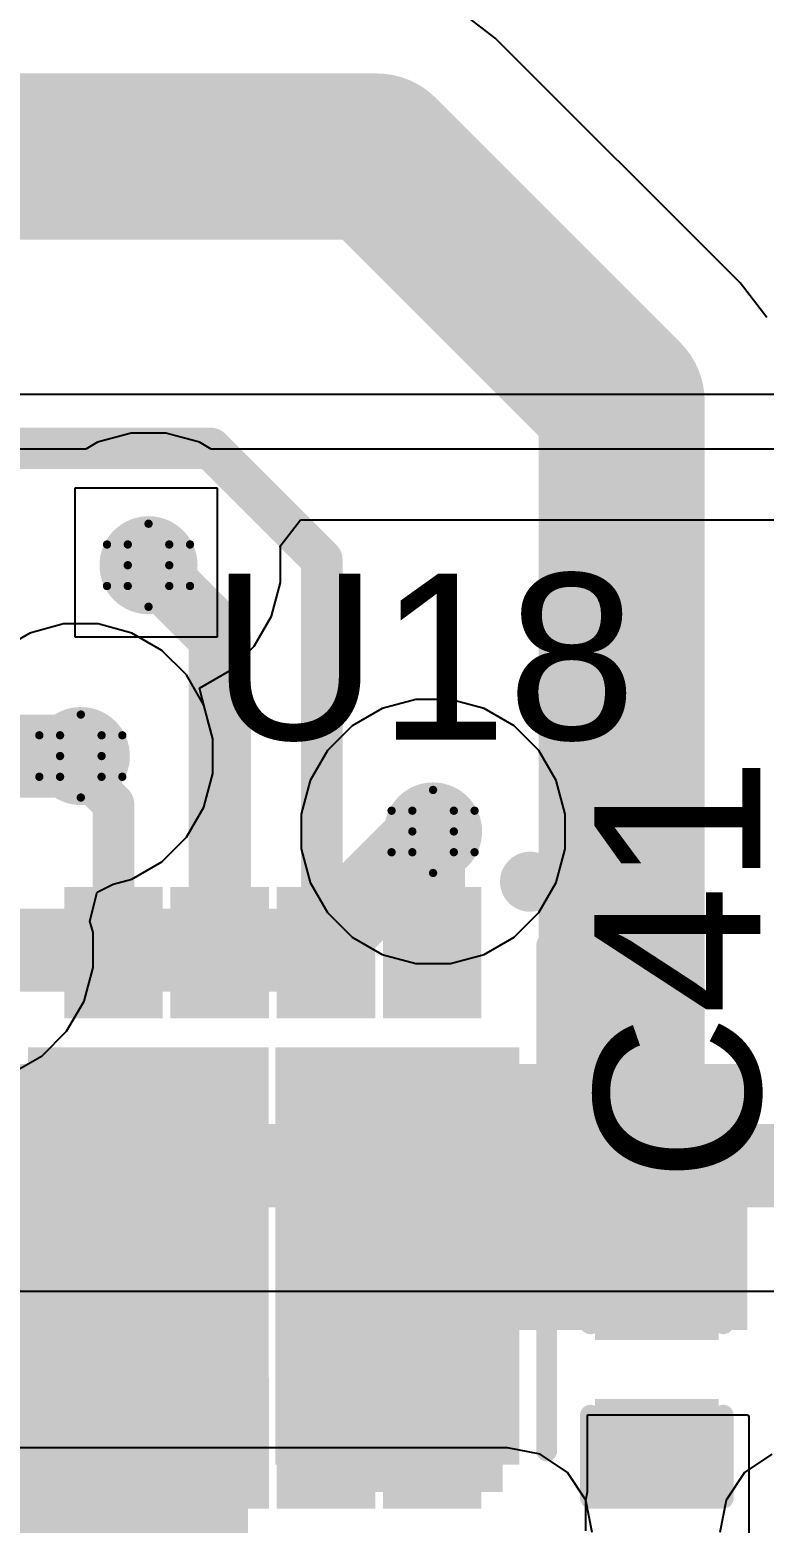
# Model space of a CAD drawing. Header units: inches. Extents: x -3 to 5437, y -3 to 5435.
# Drawn here: x 63.38 to 67.88, y 17.46 to 26.59 of the extents above; entities that cross this region are included whole.
import ezdxf

# ---------------------------------------------------------------- set-up
doc = ezdxf.new("R2010")
doc.units = ezdxf.units.IN
for name, color, linetype in [('Bottom Layer', 5, 'Continuous'), ('Bottom Solder', 6, 'Continuous'), ('Drill Drawing', 1, 'Continuous'), ('GND', 16, 'Continuous'), ('PWR', 76, 'Continuous'), ('Top Layer', 1, 'Continuous'), ('Top Overlay', 2, 'Continuous'), ('Top Paste', 8, 'Continuous'), ('Top Solder', 216, 'Continuous'), ('Via Holes', 16, 'Continuous')]:
    doc.layers.add(name, color=color, linetype=linetype)
doc.styles.add('Arial', font='', dxfattribs={"height": 0.2})
doc.styles.get('Arial').set_extended_font_data('Arial')

# ---------------------------------------------------------------- blocks, each defined once
blk = doc.blocks.new('PDFN3_3_133')
at = {"layer": 'Top Layer'}
for points in [[(1.5306, 1.407), (1.5306, 0.117), (-0.8194, 0.117), (-0.8194, 1.407)], [(-1.2, 1.175), (-1.2, 0.775), (-1.8, 0.775), (-1.8, 1.175)], [(1.8, 1.175), (1.8, 0.775), (1.2, 0.775), (1.2, 1.175)], [(-1.2, 0.525), (-1.2, 0.125), (-1.8, 0.125), (-1.8, 0.525)], [(1.8, 0.525), (1.8, 0.125), (1.2, 0.125), (1.2, 0.525)], [(-1.2, -0.125), (-1.2, -0.525), (-1.8, -0.525), (-1.8, -0.125)], [(-0.8194, -1.397), (-0.8194, -0.127), (1.5306, -0.127), (1.5306, -1.397)], [(1.8, -0.125), (1.8, -0.525), (1.2, -0.525), (1.2, -0.125)], [(-1.2, -0.775), (-1.2, -1.175), (-1.8, -1.175), (-1.8, -0.775)], [(1.8, -0.775), (1.8, -1.175), (1.2, -1.175), (1.2, -0.775)]]:
    blk.add_hatch(color=1, dxfattribs=at).paths.add_polyline_path(points)
at = {"layer": 'Top Paste'}
for points in [[(1.5306, 1.407), (1.5306, 0.117), (-0.8194, 0.117), (-0.8194, 1.407)], [(-1.2, 1.175), (-1.2, 0.775), (-1.8, 0.775), (-1.8, 1.175)], [(1.8, 1.175), (1.8, 0.775), (1.2, 0.775), (1.2, 1.175)], [(-1.2, 0.525), (-1.2, 0.125), (-1.8, 0.125), (-1.8, 0.525)], [(1.8, 0.525), (1.8, 0.125), (1.2, 0.125), (1.2, 0.525)], [(-1.2, -0.125), (-1.2, -0.525), (-1.8, -0.525), (-1.8, -0.125)], [(-0.8194, -1.397), (-0.8194, -0.127), (1.5306, -0.127), (1.5306, -1.397)], [(1.8, -0.125), (1.8, -0.525), (1.2, -0.525), (1.2, -0.125)], [(-1.2, -0.775), (-1.2, -1.175), (-1.8, -1.175), (-1.8, -0.775)], [(1.8, -0.775), (1.8, -1.175), (1.2, -1.175), (1.2, -0.775)]]:
    blk.add_hatch(color=8, dxfattribs=at).paths.add_polyline_path(points)
at = {"layer": 'Top Solder'}
for points in [[(1.6322, 1.5086), (1.6322, 0.0154), (-0.921, 0.0154), (-0.921, 1.5086)], [(-1.0984, 1.2766), (-1.0984, 0.6734), (-1.9016, 0.6734), (-1.9016, 1.2766)], [(1.9016, 1.2766), (1.9016, 0.6734), (1.0984, 0.6734), (1.0984, 1.2766)], [(-1.0984, 0.6266), (-1.0984, 0.0234), (-1.9016, 0.0234), (-1.9016, 0.6266)], [(1.9016, 0.6266), (1.9016, 0.0234), (1.0984, 0.0234), (1.0984, 0.6266)], [(-1.0984, -0.0234), (-1.0984, -0.6266), (-1.9016, -0.6266), (-1.9016, -0.0234)], [(-0.921, -1.4986), (-0.921, -0.0254), (1.6322, -0.0254), (1.6322, -1.4986)], [(1.9016, -0.0234), (1.9016, -0.6266), (1.0984, -0.6266), (1.0984, -0.0234)], [(-1.0984, -0.6734), (-1.0984, -1.2766), (-1.9016, -1.2766), (-1.9016, -0.6734)], [(1.9016, -0.6734), (1.9016, -1.2766), (1.0984, -1.2766), (1.0984, -0.6734)]]:
    blk.add_hatch(color=216, dxfattribs=at).paths.add_polyline_path(points)
at = {"layer": 'Top Overlay'}
for points in [[(-1.8772, 1.5739, 0.254, 0.254, 1), (-1.9908, 1.5739, 0.254, 0.254, 1)], [(-1.5812, 1.6764, 0.0635, 0.0635, 1), (-1.5176, 1.6764, 0.0635, 0.0635, 1)], [(1.5176, 1.6764, 0.0635, 0.0635, 1), (1.5812, 1.6764, 0.0635, 0.0635, 1)], [(-2.0543, 1.5739, 0.127, 0.127, 1), (-1.9273, 1.5739, 0.127, 0.127, 1)], [(-1.9407, 1.5739, 0.127, 0.127, 1), (-1.8137, 1.5739, 0.127, 0.127, 1)], [(-1.5812, -1.6764, 0.0635, 0.0635, 1), (-1.5176, -1.6764, 0.0635, 0.0635, 1)], [(1.5176, -1.6764, 0.0635, 0.0635, 1), (1.5812, -1.6764, 0.0635, 0.0635, 1)]]:
    blk.add_lwpolyline(points, format="xyseb", close=True, dxfattribs=at)
for points in [[(1.5494, 1.6764, 0.127, 0.127, 0), (-1.5494, 1.6764, 0.127, 0.127, 0)], [(1.5494, -1.6764, 0.127, 0.127, 0), (-1.5494, -1.6764, 0.127, 0.127, 0)]]:
    blk.add_lwpolyline(points, format="xyseb", dxfattribs=at)
blk = doc.blocks.new('C__0402_482')
at = {"layer": 'Top Layer'}
for points in [[(-0.6985, -0.3175), (-0.6985, 0.3175), (-0.2413, 0.3175), (-0.2413, -0.3175)], [(0.2413, -0.3175), (0.2413, 0.3175), (0.6985, 0.3175), (0.6985, -0.3175)]]:
    blk.add_hatch(color=1, dxfattribs=at).paths.add_polyline_path(points)
at = {"layer": 'Top Paste'}
for points in [[(-0.6985, -0.3175), (-0.6985, 0.3175), (-0.2413, 0.3175), (-0.2413, -0.3175)], [(0.2413, -0.3175), (0.2413, 0.3175), (0.6985, 0.3175), (0.6985, -0.3175)]]:
    blk.add_hatch(color=8, dxfattribs=at).paths.add_polyline_path(points)
at = {"layer": 'Top Solder'}
for points in [[(-0.7585, -0.3775), (-0.7585, 0.3775), (-0.1813, 0.3775), (-0.1813, -0.3775)], [(0.1813, -0.3775), (0.1813, 0.3775), (0.7585, 0.3775), (0.7585, -0.3775)]]:
    blk.add_hatch(color=216, dxfattribs=at).paths.add_polyline_path(points)
at = {"layer": 'Top Overlay'}
for points in [[(-0.7874, 0.4064, 0.127, 0.127, 0), (-0.2794, 0.4064, 0.127, 0.127, 0)], [(-0.7874, 0.4064, 0.127, 0.127, 0), (-0.7874, -0.4064, 0.127, 0.127, 0)], [(0.2794, 0.4064, 0.127, 0.127, 0), (0.7874, 0.4064, 0.127, 0.127, 0)], [(0.7874, 0.4064, 0.127, 0.127, 0), (0.7874, -0.4064, 0.127, 0.127, 0)], [(-0.7874, -0.4064, 0.127, 0.127, 0), (-0.2794, -0.4064, 0.127, 0.127, 0)], [(0.2794, -0.4064, 0.127, 0.127, 0), (0.7874, -0.4064, 0.127, 0.127, 0)]]:
    blk.add_lwpolyline(points, format="xyseb", dxfattribs=at)
for points in [[(-0.8191, 0.4064, 0.0635, 0.0635, 1), (-0.7556, 0.4064, 0.0635, 0.0635, 1)], [(-0.8191, 0.4064, 0.0635, 0.0635, 1), (-0.7556, 0.4064, 0.0635, 0.0635, 1)], [(-0.3111, 0.4064, 0.0635, 0.0635, 1), (-0.2477, 0.4064, 0.0635, 0.0635, 1)], [(0.2477, 0.4064, 0.0635, 0.0635, 1), (0.3111, 0.4064, 0.0635, 0.0635, 1)], [(0.7556, 0.4064, 0.0635, 0.0635, 1), (0.8191, 0.4064, 0.0635, 0.0635, 1)], [(0.7556, 0.4064, 0.0635, 0.0635, 1), (0.8191, 0.4064, 0.0635, 0.0635, 1)], [(-0.8191, -0.4064, 0.0635, 0.0635, 1), (-0.7556, -0.4064, 0.0635, 0.0635, 1)], [(-0.8191, -0.4064, 0.0635, 0.0635, 1), (-0.7556, -0.4064, 0.0635, 0.0635, 1)], [(-0.3111, -0.4064, 0.0635, 0.0635, 1), (-0.2477, -0.4064, 0.0635, 0.0635, 1)], [(0.2477, -0.4064, 0.0635, 0.0635, 1), (0.3111, -0.4064, 0.0635, 0.0635, 1)], [(0.7556, -0.4064, 0.0635, 0.0635, 1), (0.8191, -0.4064, 0.0635, 0.0635, 1)], [(0.7556, -0.4064, 0.0635, 0.0635, 1), (0.8191, -0.4064, 0.0635, 0.0635, 1)]]:
    blk.add_lwpolyline(points, format="xyseb", close=True, dxfattribs=at)

msp = doc.modelspace()

# ---------------------------------------------------------------- hatches: boundary and pattern name
at = {"layer": 'Bottom Layer'}
h = msp.add_hatch(color=5, dxfattribs=at)
edge = h.paths.add_edge_path()
edge.add_arc((64.1096, 23.3172), 0.3, 0, 360)
h = msp.add_hatch(color=5, dxfattribs=at)
edge = h.paths.add_edge_path()
edge.add_arc((63.6954, 22.1497), 0.3, 0, 360)
h = msp.add_hatch(color=5, dxfattribs=at)
edge = h.paths.add_edge_path()
edge.add_arc((65.851, 21.6882), 0.3, 0, 360)
at = {"layer": 'Bottom Solder'}
h = msp.add_hatch(color=6, dxfattribs=at)
edge = h.paths.add_edge_path()
edge.add_arc((64.1096, 23.3172), 0.15, 0, 360)
h = msp.add_hatch(color=6, dxfattribs=at)
edge = h.paths.add_edge_path()
edge.add_arc((63.6954, 22.1497), 0.15, 0, 360)
h = msp.add_hatch(color=6, dxfattribs=at)
edge = h.paths.add_edge_path()
edge.add_arc((65.851, 21.6882), 0.15, 0, 360)
at = {"layer": 'GND'}
h = msp.add_hatch(color=16, dxfattribs=at)
edge = h.paths.add_edge_path()
edge.add_arc((64.1096, 23.3172), 0.3, 0, 360)
h = msp.add_hatch(color=16, dxfattribs=at)
edge = h.paths.add_edge_path()
edge.add_arc((63.6954, 22.1497), 0.3, 0, 360)
h = msp.add_hatch(color=16, dxfattribs=at)
edge = h.paths.add_edge_path()
edge.add_arc((65.851, 21.6882), 0.3, 0, 360)
at = {"layer": 'PWR'}
h = msp.add_hatch(color=76, dxfattribs=at)
edge = h.paths.add_edge_path()
edge.add_arc((64.1096, 23.3172), 0.3, 0, 360)
h = msp.add_hatch(color=76, dxfattribs=at)
edge = h.paths.add_edge_path()
edge.add_arc((63.6954, 22.1497), 0.3, 0, 360)
h = msp.add_hatch(color=76, dxfattribs=at)
edge = h.paths.add_edge_path()
edge.add_arc((65.851, 21.6882), 0.3, 0, 360)
at = {"layer": 'Top Layer'}
h = msp.add_hatch(color=1, dxfattribs=at)
edge = h.paths.add_edge_path()
edge.add_arc((64.1096, 23.3172), 0.3, 0, 360)
h = msp.add_hatch(color=1, dxfattribs=at)
edge = h.paths.add_edge_path()
edge.add_arc((63.6954, 22.1497), 0.3, 0, 360)
h = msp.add_hatch(color=1, dxfattribs=at)
edge = h.paths.add_edge_path()
edge.add_arc((65.851, 21.6882), 0.3, 0, 360)
for points in [[(65.6454, 20.6467), (66.0454, 20.6467), (66.0454, 21.6882), (65.6454, 21.6882)], [(63.0174, 15.5718), (64.7192, 15.5718), (64.7192, 20.2661), (63.0174, 20.2661)], [(64.9874, 17.6467), (66.2774, 17.6467), (66.2774, 20.2661), (64.9874, 20.2661)], [(65.024, 18.6373), (67.7735, 18.6373), (67.7735, 20.2661), (65.024, 20.2661)]]:
    msp.add_hatch(color=1, dxfattribs=at).paths.add_polyline_path(points)
at = {"layer": 'Top Solder'}
h = msp.add_hatch(color=216, dxfattribs=at)
edge = h.paths.add_edge_path()
edge.add_arc((64.1096, 23.3172), 0.15, 0, 360)
h = msp.add_hatch(color=216, dxfattribs=at)
edge = h.paths.add_edge_path()
edge.add_arc((63.6954, 22.1497), 0.15, 0, 360)
h = msp.add_hatch(color=216, dxfattribs=at)
edge = h.paths.add_edge_path()
edge.add_arc((65.851, 21.6882), 0.15, 0, 360)
at = {"layer": 'Via Holes'}
h = msp.add_hatch(color=7, dxfattribs=at)
edge = h.paths.add_edge_path()
edge.add_arc((64.1096, 23.3172), 0.15, 0, 360)
h = msp.add_hatch(color=7, dxfattribs=at)
edge = h.paths.add_edge_path()
edge.add_arc((63.6954, 22.1497), 0.15, 0, 360)
h = msp.add_hatch(color=7, dxfattribs=at)
edge = h.paths.add_edge_path()
edge.add_arc((65.851, 21.6882), 0.15, 0, 360)

# ---------------------------------------------------------------- linework, layer by layer
at = {"layer": 'Bottom Layer'}
for p, q in [((64.0032, 24.1252), (63.7977, 24.0701)), ((64.216, 24.1252), (64.0032, 24.1252)), ((64.4215, 24.0701), (64.216, 24.1252)), ((63.7977, 24.0701), (63.7254, 24.0284)), ((64.4938, 24.0284), (64.4215, 24.0701)), ((63.7254, 24.0284), (55.8523, 24.0284)), ((73.7616, 24.0284), (64.4938, 24.0284)), ((63.6598, 22.8773), (63.6598, 23.7911)), ((63.6598, 23.7911), (64.529, 23.7911)), ((64.529, 23.7911), (64.529, 22.8773)), ((64.529, 22.8773), (63.6598, 22.8773)), ((62.399, 18.8746), (73.4756, 18.8746)), ((66.3072, 17.917), (63.2072, 17.917)), ((66.5054, 17.8775), (66.3072, 17.917)), ((66.6734, 17.7652), (66.5054, 17.8775)), ((67.9246, 17.8775), (67.7566, 17.7652)), ((66.7857, 17.5972), (66.6734, 17.7652)), ((67.7566, 17.7652), (67.6443, 17.5972)), ((66.8252, 17.399), (66.7857, 17.5972)), ((67.6443, 17.5972), (67.6048, 17.399))]:
    msp.add_line(p, q, dxfattribs=at)
for points in [[(62.2012, 22.1497, 0.508, 0.508, 0), (63.6954, 22.1497, 0.508, 0.508, 0)], [(65.1244, 20.9616, 0.508, 0.508, 0), (65.8334, 21.6706, 0.508, 0.508, 0)], [(62.9609, 20.9616, 0.508, 0.508, 0), (65.1244, 20.9616, 0.508, 0.508, 0)], [(62.0806, 19.6432, 0.508, 0.508, 0), (74.4267, 19.6432, 0.508, 0.508, 0)]]:
    msp.add_lwpolyline(points, format="xyseb", dxfattribs=at)
for points in [[(63.5684, 22.1497, 0.254, 0.254, 1), (63.8224, 22.1497, 0.254, 0.254, 1)], [(65.7064, 21.6706, 0.254, 0.254, 1), (65.9604, 21.6706, 0.254, 0.254, 1)], [(64.9974, 20.9616, 0.254, 0.254, 1), (65.2514, 20.9616, 0.254, 0.254, 1)], [(64.9974, 20.9616, 0.254, 0.254, 1), (65.2514, 20.9616, 0.254, 0.254, 1)]]:
    msp.add_lwpolyline(points, format="xyseb", close=True, dxfattribs=at)
at = {"layer": 'Drill Drawing'}
for points in [[(63.9826, 23.4442, 0.0508, 0.0508, 0), (64.1096, 23.5712, 0.0508, 0.0508, 0)], [(64.1096, 23.5712, 0.0508, 0.0508, 0), (64.2366, 23.4442, 0.0508, 0.0508, 0)], [(63.8556, 23.4442, 0.0508, 0.0508, 0), (63.9826, 23.3172, 0.0508, 0.0508, 0)], [(63.8556, 23.4442, 0.0508, 0.0508, 0), (63.9826, 23.4442, 0.0508, 0.0508, 0)], [(64.2366, 23.4442, 0.0508, 0.0508, 0), (64.3636, 23.4442, 0.0508, 0.0508, 0)], [(64.2366, 23.3172, 0.0508, 0.0508, 0), (64.3636, 23.4442, 0.0508, 0.0508, 0)], [(63.8556, 23.1902, 0.0508, 0.0508, 0), (63.9826, 23.3172, 0.0508, 0.0508, 0)], [(64.2366, 23.3172, 0.0508, 0.0508, 0), (64.3636, 23.1902, 0.0508, 0.0508, 0)], [(63.8556, 23.1902, 0.0508, 0.0508, 0), (63.9826, 23.1902, 0.0508, 0.0508, 0)], [(63.9826, 23.1902, 0.0508, 0.0508, 0), (64.1096, 23.0632, 0.0508, 0.0508, 0)], [(64.1096, 23.0632, 0.0508, 0.0508, 0), (64.2366, 23.1902, 0.0508, 0.0508, 0)], [(64.2366, 23.1902, 0.0508, 0.0508, 0), (64.3636, 23.1902, 0.0508, 0.0508, 0)], [(63.5684, 22.2767, 0.0508, 0.0508, 0), (63.6954, 22.4037, 0.0508, 0.0508, 0)], [(63.6954, 22.4037, 0.0508, 0.0508, 0), (63.8224, 22.2767, 0.0508, 0.0508, 0)], [(63.4414, 22.2767, 0.0508, 0.0508, 0), (63.5684, 22.1497, 0.0508, 0.0508, 0)], [(63.4414, 22.2767, 0.0508, 0.0508, 0), (63.5684, 22.2767, 0.0508, 0.0508, 0)], [(63.8224, 22.2767, 0.0508, 0.0508, 0), (63.9494, 22.2767, 0.0508, 0.0508, 0)], [(63.8224, 22.1497, 0.0508, 0.0508, 0), (63.9494, 22.2767, 0.0508, 0.0508, 0)], [(63.4414, 22.0227, 0.0508, 0.0508, 0), (63.5684, 22.1497, 0.0508, 0.0508, 0)], [(63.8224, 22.1497, 0.0508, 0.0508, 0), (63.9494, 22.0227, 0.0508, 0.0508, 0)], [(63.4414, 22.0227, 0.0508, 0.0508, 0), (63.5684, 22.0227, 0.0508, 0.0508, 0)], [(63.5684, 22.0227, 0.0508, 0.0508, 0), (63.6954, 21.8957, 0.0508, 0.0508, 0)], [(63.6954, 21.8957, 0.0508, 0.0508, 0), (63.8224, 22.0227, 0.0508, 0.0508, 0)], [(63.8224, 22.0227, 0.0508, 0.0508, 0), (63.9494, 22.0227, 0.0508, 0.0508, 0)], [(65.724, 21.8152, 0.0508, 0.0508, 0), (65.851, 21.9422, 0.0508, 0.0508, 0)], [(65.851, 21.9422, 0.0508, 0.0508, 0), (65.978, 21.8152, 0.0508, 0.0508, 0)], [(65.597, 21.8152, 0.0508, 0.0508, 0), (65.724, 21.6882, 0.0508, 0.0508, 0)], [(65.597, 21.8152, 0.0508, 0.0508, 0), (65.724, 21.8152, 0.0508, 0.0508, 0)], [(65.978, 21.8152, 0.0508, 0.0508, 0), (66.105, 21.8152, 0.0508, 0.0508, 0)], [(65.978, 21.6882, 0.0508, 0.0508, 0), (66.105, 21.8152, 0.0508, 0.0508, 0)], [(65.597, 21.5612, 0.0508, 0.0508, 0), (65.724, 21.6882, 0.0508, 0.0508, 0)], [(65.978, 21.6882, 0.0508, 0.0508, 0), (66.105, 21.5612, 0.0508, 0.0508, 0)], [(65.597, 21.5612, 0.0508, 0.0508, 0), (65.724, 21.5612, 0.0508, 0.0508, 0)], [(65.724, 21.5612, 0.0508, 0.0508, 0), (65.851, 21.4342, 0.0508, 0.0508, 0)], [(65.851, 21.4342, 0.0508, 0.0508, 0), (65.978, 21.5612, 0.0508, 0.0508, 0)], [(65.978, 21.5612, 0.0508, 0.0508, 0), (66.105, 21.5612, 0.0508, 0.0508, 0)]]:
    msp.add_lwpolyline(points, format="xyseb", dxfattribs=at)
for points in [[(64.0969, 23.5712, 0.0254, 0.0254, 1), (64.1223, 23.5712, 0.0254, 0.0254, 1)], [(64.0969, 23.5712, 0.0254, 0.0254, 1), (64.1223, 23.5712, 0.0254, 0.0254, 1)], [(63.8429, 23.4442, 0.0254, 0.0254, 1), (63.8683, 23.4442, 0.0254, 0.0254, 1)], [(63.8429, 23.4442, 0.0254, 0.0254, 1), (63.8683, 23.4442, 0.0254, 0.0254, 1)], [(63.9699, 23.4442, 0.0254, 0.0254, 1), (63.9953, 23.4442, 0.0254, 0.0254, 1)], [(63.9699, 23.4442, 0.0254, 0.0254, 1), (63.9953, 23.4442, 0.0254, 0.0254, 1)], [(64.2239, 23.4442, 0.0254, 0.0254, 1), (64.2493, 23.4442, 0.0254, 0.0254, 1)], [(64.2239, 23.4442, 0.0254, 0.0254, 1), (64.2493, 23.4442, 0.0254, 0.0254, 1)], [(64.3509, 23.4442, 0.0254, 0.0254, 1), (64.3763, 23.4442, 0.0254, 0.0254, 1)], [(64.3509, 23.4442, 0.0254, 0.0254, 1), (64.3763, 23.4442, 0.0254, 0.0254, 1)], [(63.9699, 23.3172, 0.0254, 0.0254, 1), (63.9953, 23.3172, 0.0254, 0.0254, 1)], [(63.9699, 23.3172, 0.0254, 0.0254, 1), (63.9953, 23.3172, 0.0254, 0.0254, 1)], [(64.2239, 23.3172, 0.0254, 0.0254, 1), (64.2493, 23.3172, 0.0254, 0.0254, 1)], [(64.2239, 23.3172, 0.0254, 0.0254, 1), (64.2493, 23.3172, 0.0254, 0.0254, 1)], [(63.8429, 23.1902, 0.0254, 0.0254, 1), (63.8683, 23.1902, 0.0254, 0.0254, 1)], [(63.8429, 23.1902, 0.0254, 0.0254, 1), (63.8683, 23.1902, 0.0254, 0.0254, 1)], [(63.9699, 23.1902, 0.0254, 0.0254, 1), (63.9953, 23.1902, 0.0254, 0.0254, 1)], [(63.9699, 23.1902, 0.0254, 0.0254, 1), (63.9953, 23.1902, 0.0254, 0.0254, 1)], [(64.2239, 23.1902, 0.0254, 0.0254, 1), (64.2493, 23.1902, 0.0254, 0.0254, 1)], [(64.2239, 23.1902, 0.0254, 0.0254, 1), (64.2493, 23.1902, 0.0254, 0.0254, 1)], [(64.3509, 23.1902, 0.0254, 0.0254, 1), (64.3763, 23.1902, 0.0254, 0.0254, 1)], [(64.3509, 23.1902, 0.0254, 0.0254, 1), (64.3763, 23.1902, 0.0254, 0.0254, 1)], [(64.0969, 23.0632, 0.0254, 0.0254, 1), (64.1223, 23.0632, 0.0254, 0.0254, 1)], [(64.0969, 23.0632, 0.0254, 0.0254, 1), (64.1223, 23.0632, 0.0254, 0.0254, 1)], [(63.6827, 22.4037, 0.0254, 0.0254, 1), (63.7081, 22.4037, 0.0254, 0.0254, 1)], [(63.6827, 22.4037, 0.0254, 0.0254, 1), (63.7081, 22.4037, 0.0254, 0.0254, 1)], [(63.4287, 22.2767, 0.0254, 0.0254, 1), (63.4541, 22.2767, 0.0254, 0.0254, 1)], [(63.4287, 22.2767, 0.0254, 0.0254, 1), (63.4541, 22.2767, 0.0254, 0.0254, 1)], [(63.5557, 22.2767, 0.0254, 0.0254, 1), (63.5811, 22.2767, 0.0254, 0.0254, 1)], [(63.5557, 22.2767, 0.0254, 0.0254, 1), (63.5811, 22.2767, 0.0254, 0.0254, 1)], [(63.8097, 22.2767, 0.0254, 0.0254, 1), (63.8351, 22.2767, 0.0254, 0.0254, 1)], [(63.8097, 22.2767, 0.0254, 0.0254, 1), (63.8351, 22.2767, 0.0254, 0.0254, 1)], [(63.9367, 22.2767, 0.0254, 0.0254, 1), (63.9621, 22.2767, 0.0254, 0.0254, 1)], [(63.9367, 22.2767, 0.0254, 0.0254, 1), (63.9621, 22.2767, 0.0254, 0.0254, 1)], [(63.5557, 22.1497, 0.0254, 0.0254, 1), (63.5811, 22.1497, 0.0254, 0.0254, 1)], [(63.5557, 22.1497, 0.0254, 0.0254, 1), (63.5811, 22.1497, 0.0254, 0.0254, 1)], [(63.8097, 22.1497, 0.0254, 0.0254, 1), (63.8351, 22.1497, 0.0254, 0.0254, 1)], [(63.8097, 22.1497, 0.0254, 0.0254, 1), (63.8351, 22.1497, 0.0254, 0.0254, 1)], [(63.4287, 22.0227, 0.0254, 0.0254, 1), (63.4541, 22.0227, 0.0254, 0.0254, 1)], [(63.4287, 22.0227, 0.0254, 0.0254, 1), (63.4541, 22.0227, 0.0254, 0.0254, 1)], [(63.5557, 22.0227, 0.0254, 0.0254, 1), (63.5811, 22.0227, 0.0254, 0.0254, 1)], [(63.5557, 22.0227, 0.0254, 0.0254, 1), (63.5811, 22.0227, 0.0254, 0.0254, 1)], [(63.8097, 22.0227, 0.0254, 0.0254, 1), (63.8351, 22.0227, 0.0254, 0.0254, 1)], [(63.8097, 22.0227, 0.0254, 0.0254, 1), (63.8351, 22.0227, 0.0254, 0.0254, 1)], [(63.9367, 22.0227, 0.0254, 0.0254, 1), (63.9621, 22.0227, 0.0254, 0.0254, 1)], [(63.9367, 22.0227, 0.0254, 0.0254, 1), (63.9621, 22.0227, 0.0254, 0.0254, 1)], [(65.8383, 21.9422, 0.0254, 0.0254, 1), (65.8637, 21.9422, 0.0254, 0.0254, 1)], [(65.8383, 21.9422, 0.0254, 0.0254, 1), (65.8637, 21.9422, 0.0254, 0.0254, 1)], [(63.6827, 21.8957, 0.0254, 0.0254, 1), (63.7081, 21.8957, 0.0254, 0.0254, 1)], [(63.6827, 21.8957, 0.0254, 0.0254, 1), (63.7081, 21.8957, 0.0254, 0.0254, 1)], [(65.5843, 21.8152, 0.0254, 0.0254, 1), (65.6097, 21.8152, 0.0254, 0.0254, 1)], [(65.5843, 21.8152, 0.0254, 0.0254, 1), (65.6097, 21.8152, 0.0254, 0.0254, 1)], [(65.7113, 21.8152, 0.0254, 0.0254, 1), (65.7367, 21.8152, 0.0254, 0.0254, 1)], [(65.7113, 21.8152, 0.0254, 0.0254, 1), (65.7367, 21.8152, 0.0254, 0.0254, 1)], [(65.9653, 21.8152, 0.0254, 0.0254, 1), (65.9907, 21.8152, 0.0254, 0.0254, 1)], [(65.9653, 21.8152, 0.0254, 0.0254, 1), (65.9907, 21.8152, 0.0254, 0.0254, 1)], [(66.0923, 21.8152, 0.0254, 0.0254, 1), (66.1177, 21.8152, 0.0254, 0.0254, 1)], [(66.0923, 21.8152, 0.0254, 0.0254, 1), (66.1177, 21.8152, 0.0254, 0.0254, 1)], [(65.7113, 21.6882, 0.0254, 0.0254, 1), (65.7367, 21.6882, 0.0254, 0.0254, 1)], [(65.7113, 21.6882, 0.0254, 0.0254, 1), (65.7367, 21.6882, 0.0254, 0.0254, 1)], [(65.9653, 21.6882, 0.0254, 0.0254, 1), (65.9907, 21.6882, 0.0254, 0.0254, 1)], [(65.9653, 21.6882, 0.0254, 0.0254, 1), (65.9907, 21.6882, 0.0254, 0.0254, 1)], [(65.5843, 21.5612, 0.0254, 0.0254, 1), (65.6097, 21.5612, 0.0254, 0.0254, 1)], [(65.5843, 21.5612, 0.0254, 0.0254, 1), (65.6097, 21.5612, 0.0254, 0.0254, 1)], [(65.7113, 21.5612, 0.0254, 0.0254, 1), (65.7367, 21.5612, 0.0254, 0.0254, 1)], [(65.7113, 21.5612, 0.0254, 0.0254, 1), (65.7367, 21.5612, 0.0254, 0.0254, 1)], [(65.9653, 21.5612, 0.0254, 0.0254, 1), (65.9907, 21.5612, 0.0254, 0.0254, 1)], [(65.9653, 21.5612, 0.0254, 0.0254, 1), (65.9907, 21.5612, 0.0254, 0.0254, 1)], [(66.0923, 21.5612, 0.0254, 0.0254, 1), (66.1177, 21.5612, 0.0254, 0.0254, 1)], [(66.0923, 21.5612, 0.0254, 0.0254, 1), (66.1177, 21.5612, 0.0254, 0.0254, 1)], [(65.8383, 21.4342, 0.0254, 0.0254, 1), (65.8637, 21.4342, 0.0254, 0.0254, 1)], [(65.8383, 21.4342, 0.0254, 0.0254, 1), (65.8637, 21.4342, 0.0254, 0.0254, 1)]]:
    msp.add_lwpolyline(points, format="xyseb", close=True, dxfattribs=at)
at = {"layer": 'GND'}
for p, q in [((63.589, 22.9577), (63.3835, 22.9026)), ((63.8017, 22.9577), (63.589, 22.9577)), ((64.0073, 22.9026), (63.8017, 22.9577)), ((63.3835, 22.9026), (63.1993, 22.7962)), ((64.1915, 22.7962), (64.0073, 22.9026)), ((64.3419, 22.6458), (64.1915, 22.7962)), ((64.4483, 22.4616), (64.3419, 22.6458)), ((65.7446, 22.4962), (65.5391, 22.4411)), ((65.9573, 22.4962), (65.7446, 22.4962)), ((66.1628, 22.4411), (65.9573, 22.4962)), ((64.5034, 22.256), (64.4483, 22.4616)), ((65.5391, 22.4411), (65.3549, 22.3347)), ((66.3471, 22.3347), (66.1628, 22.4411)), ((65.3549, 22.3347), (65.2044, 22.1843)), ((66.4975, 22.1843), (66.3471, 22.3347)), ((64.5034, 22.0433), (64.5034, 22.256)), ((65.2044, 22.1843), (65.098, 22)), ((66.6039, 22), (66.4975, 22.1843)), ((64.4483, 21.8378), (64.5034, 22.0433)), ((65.098, 22), (65.043, 21.7945)), ((66.659, 21.7945), (66.6039, 22)), ((64.3419, 21.6536), (64.4483, 21.8378)), ((65.043, 21.7945), (65.043, 21.5818)), ((66.659, 21.5818), (66.659, 21.7945)), ((64.1915, 21.5031), (64.3419, 21.6536)), ((65.043, 21.5818), (65.098, 21.3763)), ((66.6039, 21.3763), (66.659, 21.5818)), ((64.0073, 21.3967), (64.1915, 21.5031)), ((63.8924, 21.366), (64.0073, 21.3967)), ((63.7515, 21.1385), (63.7954, 21.316)), ((63.7954, 21.316), (63.8924, 21.366)), ((65.098, 21.3763), (65.2044, 21.1921)), ((66.4975, 21.1921), (66.6039, 21.3763)), ((63.7701, 21.0691), (63.7515, 21.1385)), ((65.2044, 21.1921), (65.3549, 21.0416)), ((66.3471, 21.0416), (66.4975, 21.1921)), ((63.7701, 20.8563), (63.7701, 21.0691)), ((65.3549, 21.0416), (65.5391, 20.9352)), ((66.1628, 20.9352), (66.3471, 21.0416)), ((65.5391, 20.9352), (65.7446, 20.8802)), ((65.9573, 20.8802), (66.1628, 20.9352)), ((63.715, 20.6508), (63.7701, 20.8563)), ((65.7446, 20.8802), (65.9573, 20.8802)), ((63.6087, 20.4666), (63.715, 20.6508)), ((63.4582, 20.3162), (63.6087, 20.4666)), ((63.274, 20.2098), (63.4582, 20.3162))]:
    msp.add_line(p, q, dxfattribs=at)
at = {"layer": 'PWR'}
for p, q in [((70.4046, 24.3628), (46.7803, 24.3628)), ((64.9151, 23.433), (65.0388, 23.5942)), ((65.0388, 23.5942), (70.0863, 23.5942)), ((64.9176, 23.4236), (64.9151, 23.433)), ((64.9176, 23.2108), (64.9176, 23.4236)), ((64.8625, 23.0053), (64.9176, 23.2108)), ((64.7562, 22.8211), (64.8625, 23.0053)), ((64.6057, 22.6706), (64.7562, 22.8211)), ((64.4215, 22.5643), (64.6057, 22.6706)), ((64.4734, 22.3678), (64.4215, 22.5643)), ((65.7446, 22.4962), (65.5391, 22.4411)), ((65.9573, 22.4962), (65.7446, 22.4962)), ((66.1628, 22.4411), (65.9573, 22.4962)), ((65.5391, 22.4411), (65.3549, 22.3347)), ((66.3471, 22.3347), (66.1628, 22.4411)), ((64.5034, 22.256), (64.4734, 22.3678)), ((65.3549, 22.3347), (65.2044, 22.1843)), ((66.4975, 22.1843), (66.3471, 22.3347)), ((64.5034, 22.0433), (64.5034, 22.256)), ((65.2044, 22.1843), (65.098, 22)), ((66.6039, 22), (66.4975, 22.1843)), ((64.4483, 21.8378), (64.5034, 22.0433)), ((65.098, 22), (65.043, 21.7945)), ((66.659, 21.7945), (66.6039, 22)), ((64.3419, 21.6536), (64.4483, 21.8378)), ((65.043, 21.7945), (65.043, 21.5818)), ((66.659, 21.5818), (66.659, 21.7945)), ((64.1915, 21.5031), (64.3419, 21.6536)), ((65.043, 21.5818), (65.098, 21.3763)), ((66.6039, 21.3763), (66.659, 21.5818)), ((64.0073, 21.3967), (64.1915, 21.5031)), ((63.8924, 21.366), (64.0073, 21.3967)), ((63.7515, 21.1385), (63.7954, 21.316)), ((63.7954, 21.316), (63.8924, 21.366)), ((65.098, 21.3763), (65.2044, 21.1921)), ((66.4975, 21.1921), (66.6039, 21.3763)), ((63.7701, 21.0691), (63.7515, 21.1385)), ((65.2044, 21.1921), (65.3549, 21.0416)), ((66.3471, 21.0416), (66.4975, 21.1921)), ((63.7701, 20.8563), (63.7701, 21.0691)), ((65.3549, 21.0416), (65.5391, 20.9352)), ((66.1628, 20.9352), (66.3471, 21.0416)), ((65.5391, 20.9352), (65.7446, 20.8802)), ((65.9573, 20.8802), (66.1628, 20.9352)), ((63.715, 20.6508), (63.7701, 20.8563)), ((65.7446, 20.8802), (65.9573, 20.8802)), ((63.6087, 20.4666), (63.715, 20.6508)), ((63.4582, 20.3162), (63.6087, 20.4666)), ((63.274, 20.2098), (63.4582, 20.3162))]:
    msp.add_line(p, q, dxfattribs=at)
at = {"layer": 'Top Layer'}
for p, q in [((66.2317, 26.543), (66.0194, 26.7058)), ((67.7298, 25.0448), (66.2317, 26.543)), ((67.8927, 24.8326), (67.7298, 25.0448)), ((67.7298, 25.0448), (67.7298, 25.0448)), ((66.7953, 17.6467), (66.7953, 18.1193)), ((66.7953, 18.1193), (67.7735, 18.1193)), ((67.7735, 18.1193), (67.7827, 18.1118)), ((67.7827, 18.1118), (67.7827, 15.6158)), ((66.7854, 17.5967), (66.7953, 17.6467)), ((66.7854, 17.4081), (66.7854, 17.5967))]:
    msp.add_line(p, q, dxfattribs=at)
for points in [[(51.398, 25.8184, 1.016, 1.016, 0), (65.5071, 25.8184, 1.016, 1.016, 0)], [(65.5071, 25.8184, 1.016, 1.016, 0), (67.0052, 24.3202, 1.016, 1.016, 0)], [(67.0052, 19.7155, 1.016, 1.016, 0), (67.0052, 24.3202, 1.016, 1.016, 0)], [(57.7721, 24.0323, 0.254, 0.254, 0), (64.489, 24.0323, 0.254, 0.254, 0)], [(64.489, 24.0323, 0.254, 0.254, 0), (65.17, 23.3513, 0.254, 0.254, 0)], [(64.1096, 23.3172, 0.381, 0.381, 0), (64.5454, 22.8814, 0.381, 0.381, 0)], [(65.17, 20.9467, 0.254, 0.254, 0), (65.17, 23.3513, 0.254, 0.254, 0)], [(64.5454, 20.9467, 0.381, 0.381, 0), (64.5454, 22.8814, 0.381, 0.381, 0)], [(63.6954, 22.056, 0.254, 0.254, 0), (63.6954, 22.1497, 0.254, 0.254, 0)], [(63.6954, 22.056, 0.254, 0.254, 0), (63.8954, 21.856, 0.254, 0.254, 0)], [(63.8954, 20.9467, 0.254, 0.254, 0), (63.8954, 21.856, 0.254, 0.254, 0)], [(66.9028, 19.6132, 1.016, 1.016, 0), (67.0052, 19.7155, 1.016, 1.016, 0)]]:
    msp.add_lwpolyline(points, format="xyseb", dxfattribs=at)
for points in [[(65.2531, 25.8184, 0.508, 0.508, 1), (65.7611, 25.8184, 0.508, 0.508, 1)], [(65.2531, 25.8184, 0.508, 0.508, 1), (65.7611, 25.8184, 0.508, 0.508, 1)], [(66.7512, 24.3202, 0.508, 0.508, 1), (67.2592, 24.3202, 0.508, 0.508, 1)], [(66.7512, 24.3202, 0.508, 0.508, 1), (67.2592, 24.3202, 0.508, 0.508, 1)], [(64.4255, 24.0323, 0.127, 0.127, 1), (64.5525, 24.0323, 0.127, 0.127, 1)], [(64.4255, 24.0323, 0.127, 0.127, 1), (64.5525, 24.0323, 0.127, 0.127, 1)], [(64.0143, 23.3172, 0.1905, 0.1905, 1), (64.2049, 23.3172, 0.1905, 0.1905, 1)], [(65.1065, 23.3513, 0.127, 0.127, 1), (65.2335, 23.3513, 0.127, 0.127, 1)], [(65.1065, 23.3513, 0.127, 0.127, 1), (65.2335, 23.3513, 0.127, 0.127, 1)], [(64.4501, 22.8814, 0.1905, 0.1905, 1), (64.6406, 22.8814, 0.1905, 0.1905, 1)], [(64.4501, 22.8814, 0.1905, 0.1905, 1), (64.6406, 22.8814, 0.1905, 0.1905, 1)], [(63.6319, 22.1497, 0.127, 0.127, 1), (63.7589, 22.1497, 0.127, 0.127, 1)], [(63.6319, 22.056, 0.127, 0.127, 1), (63.7589, 22.056, 0.127, 0.127, 1)], [(63.6319, 22.056, 0.127, 0.127, 1), (63.7589, 22.056, 0.127, 0.127, 1)], [(63.8319, 21.856, 0.127, 0.127, 1), (63.9589, 21.856, 0.127, 0.127, 1)], [(63.8319, 21.856, 0.127, 0.127, 1), (63.9589, 21.856, 0.127, 0.127, 1)], [(64.4501, 20.9467, 0.1905, 0.1905, 1), (64.6406, 20.9467, 0.1905, 0.1905, 1)], [(63.8319, 20.9467, 0.127, 0.127, 1), (63.9589, 20.9467, 0.127, 0.127, 1)], [(65.1065, 20.9467, 0.127, 0.127, 1), (65.2335, 20.9467, 0.127, 0.127, 1)], [(66.7512, 19.7155, 0.508, 0.508, 1), (67.2592, 19.7155, 0.508, 0.508, 1)], [(66.7512, 19.7155, 0.508, 0.508, 1), (67.2592, 19.7155, 0.508, 0.508, 1)], [(66.6488, 19.6132, 0.508, 0.508, 1), (67.1568, 19.6132, 0.508, 0.508, 1)]]:
    msp.add_lwpolyline(points, format="xyseb", close=True, dxfattribs=at)

# ---------------------------------------------------------------- block references
for name, p, rotation in [('PDFN3_3_133', (64.8704, 19.4467), 270), ('C__0402_482', (67.2203, 18.396), 90)]:
    msp.add_blockref(name, p, dxfattribs=dict(rotation=rotation))

# ---------------------------------------------------------------- texts
at = {"layer": 'Top Overlay', "style": 'Arial'}
msp.add_text('U18', height=1.016, dxfattribs=at).set_placement((64.491, 22.2506))
msp.add_text('C41', height=1.016, rotation=90, dxfattribs=at).set_placement((67.8535, 19.5423))

doc.saveas('drawing.dxf')
